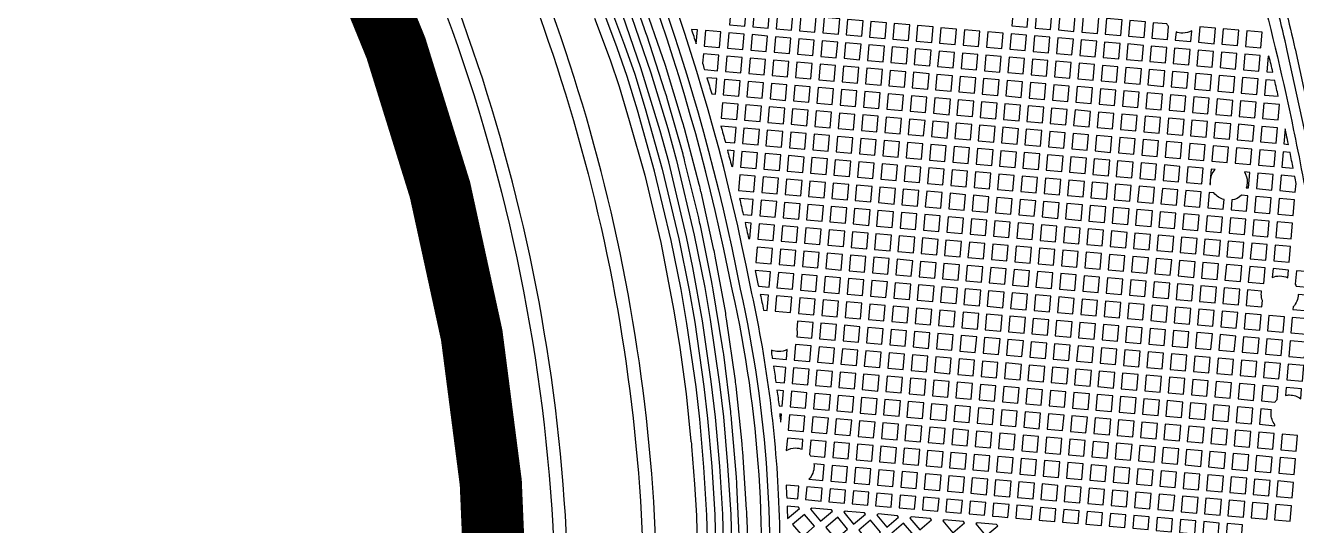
# Model space of a CAD drawing. Extents: x 592 to 965, y 89 to 353.
# Drawn here: x 662.56 to 674.81, y 170.27 to 175.09 of the extents above; entities that cross this region are included whole.
import ezdxf

# ---------------------------------------------------------------- set-up
doc = ezdxf.new("R2010")
doc.units = 0
doc.layers.add('bak_bak_ttr1-bcq8120', color=8, linetype='Continuous')
doc.layers.add('bak_outline', color=7, linetype='Continuous')

msp = doc.modelspace()

# ---------------------------------------------------------------- linework, layer by layer
at = {"layer": 'bak_bak_ttr1-bcq8120'}
for p, q in [((674.522, 174.645), (674.581, 174.64)), ((674.502, 174.42), (674.634, 174.409)), ((674.701, 174.096), (674.688, 173.95)), ((674.688, 173.95), (674.732, 173.946)), ((674.669, 173.725), (674.778, 173.715))]:
    msp.add_line(p, q, dxfattribs=at)
for points in [[(669.468, 211.337), (669.463, 211.344), (666.212, 211.629), (665.488, 211.022), (665.264, 208.461), (665.49, 208.191, -0.202018), (665.493, 208.182), (663.56, 186.073, 0.012184), (663.522, 185.365, -0.066478), (663.522, 185.358, -0.042264), (663.522, 185.354, -0.035699), (663.522, 185.35, 0.137713), (665.438, 177.722, -0.154922), (667.586, 167.647), (667.106, 162.165, -0.101714), (665.13, 155.544, 0.086448), (663.565, 150.805), (663.564, 150.799, -0.058785), (663.563, 150.793, 0.0146), (663.465, 149.95, 0.011997), (663.428, 149.244, -0.059048), (663.428, 149.238), (663.427, 149.232)], [(665.308, 148.856, -0.016847), (665.358, 149.785, -0.100044), (666.452, 153.496), (666.828, 154.208, 0.099978), (668.946, 161.398), (669.609, 168.969, 0.076848), (669.373, 172.533), (669.328, 172.75, 0.077571), (667.211, 178.441), (667.104, 178.631, -0.022105), (666.82, 179.194, -0.047834), (665.948, 181.764, -0.018816), (665.933, 181.84), (665.852, 182.364, -0.034733), (665.746, 187.67)], [(665.822, 187.665, 0.034712), (665.928, 182.373), (666.023, 181.777, 0.047739), (666.889, 179.225, 0.022105), (667.17, 178.669), (667.277, 178.478, -0.077637), (669.404, 172.76), (669.447, 172.549, -0.076833), (669.685, 168.962), (669.022, 161.391, -0.100018), (666.894, 154.17), (666.519, 153.461, 0.100044), (665.434, 149.778, 0.016847), (665.384, 148.855, 0.034667), (665.392, 148.696, -0.024933), (665.392, 148.692), (666.918, 131.246, 0.199042)], [(665.252, 155.503, 0.082207), (667.069, 160.849), (667.069, 160.853, -0.063383), (667.07, 160.859, 0.005315), (667.126, 161.222), (667.126, 161.228, -0.058081), (667.128, 161.234, 0.013394), (667.233, 162.154), (667.712, 167.634, 0.015983), (667.784, 168.728, -0.058334), (667.784, 168.734), (667.785, 168.74, 0.139022), (665.528, 177.821, -0.149807), (663.688, 186.07)], [(672.955, 130.255), (673.053, 130.35), (673.664, 131.078, 0.198766), (673.847, 131.66), (673.278, 138.204, 0.197561), (673.144, 138.46), (673.029, 138.556, -0.198985), (672.922, 138.761), (672.111, 148.044, -0.035371), (672.094, 149.078), (672.1, 149.177, -0.099164), (672.795, 151.549, 0.10071), (675.717, 161.415), (676.196, 166.891, 0.151029), (672.982, 181.789, -0.014202), (672.813, 182.11, -0.026806), (672.811, 182.113, -0.016277), (672.405, 183.195, -0.021433), (672.404, 183.198, -0.018314), (672.403, 183.2), (672.374, 183.287, -0.003328), (672.353, 183.369, -0.071669), (672.081, 185.31, -0.010882), (672.081, 185.312)], [(674, 131.677), (673.418, 138.353, 0.202802), (673.346, 138.489), (673.218, 138.596, -0.199128), (673.08, 138.861), (672.259, 148.254, 0.017113), (672.254, 148.452, -0.039821), (672.266, 149.122, -0.099203), (672.953, 151.467, 0.100668), (675.894, 161.397), (676.374, 166.876, 0.152457), (673.066, 182.002, -0.019293), (673.064, 182.005, -0.026028), (672.827, 182.484, -0.006369), (672.669, 182.904, -0.010433), (672.668, 182.905), (672.568, 183.189, -0.026059), (672.385, 183.863, -0.055622), (672.234, 185.346), (672.234, 185.365)], [(672.31, 185.346, 0.093108), (672.74, 182.931, 0.006371), (672.897, 182.513, 0.026097), (673.132, 182.04, -0.019203), (673.133, 182.037), (673.203, 181.913, -0.151027), (676.45, 166.869), (675.97, 161.39, -0.100695), (673.019, 151.429, 0.099104), (672.342, 149.114, 0.002642), (672.338, 149.072, -0.010688), (672.338, 149.07, 0.037153), (672.33, 148.457, -0.017231), (672.335, 148.252), (673.156, 138.867, 0.199163), (673.267, 138.655), (673.4, 138.544, -0.196143), (673.494, 138.36), (674.076, 131.684, -0.24441)], [(673.656, 130.363, 0.134951), (673.77, 130.455, -0.010365), (673.782, 130.471), (673.928, 130.653, 0.117095), (674.089, 130.994, 0.092369), (674.155, 131.67), (673.566, 138.417, 0.202571), (673.482, 138.577), (673.363, 138.674, -0.199679), (673.239, 138.912), (672.414, 148.347, -0.043095), (672.418, 149.108, -0.099118), (673.087, 151.394, 0.100705), (676.046, 161.386), (676.526, 166.863, 0.151028), (673.27, 181.951, -0.064524), (672.687, 183.395, -0.009781), (672.632, 183.626, -0.062544), (672.39, 185.063, -0.010738), (672.386, 185.345, -0.008233), (672.386, 185.346)], [(674.35, 131.498), (673.742, 138.454, 0.199156), (673.605, 138.716), (673.524, 138.784, -0.201314), (673.411, 139.003), (672.603, 148.238, -0.021495), (672.579, 148.801, -0.016298), (672.594, 149.077, -0.024188), (672.594, 149.082, -0.025234), (672.595, 149.087), (672.596, 149.098, -0.098851), (673.245, 151.311, 0.01664), (674.015, 152.883, 0.083893), (676.223, 161.368), (676.703, 166.85, 0.151001), (673.425, 182.038, -0.021769), (673.194, 182.494), (673.176, 182.535, -0.048528), (672.817, 183.616), (672.802, 183.677, -0.062745), (672.568, 185.075, -0.003103), (672.566, 185.153, -0.017165), (672.566, 185.157)], [(664.42, 184.685, 0.088899), (665.828, 178.771), (666.633, 177.199, -0.017997), (667.154, 176.09, -0.06954), (667.155, 176.087, 0.128192), (667.215, 175.945, -0.067409), (667.216, 175.942, -0.126132), (668.421, 167.576), (667.942, 162.092, -0.069297), (666.831, 157.253, -0.057501), (666.829, 157.248, -0.056437), (666.826, 157.242, -0.03202), (665.869, 155.148, 0.016275)], [(668.643, 169.016, 0.126408), (666.709, 177.328, -0.088555), (666.705, 177.336), (665.943, 178.826, -0.03922), (665.069, 181.359, -0.073849), (665.067, 181.366, -0.074787), (665.065, 181.373, -0.049088), (664.547, 184.683, -0.038287)], [(671.756, 149.234, -0.096675), (672.494, 151.707, 0.010848), (672.991, 152.694), (673.078, 152.875, 0.089488), (675.363, 161.275), (675.857, 166.921, 0.021032), (675.954, 169.06, 0.099026), (673.541, 179.886, -0.066765), (673.538, 179.895, 0.067229), (673.528, 179.924), (673.12, 180.796), (673.029, 180.981), (672.883, 181.264, 0.004782), (672.85, 181.324, -0.019197), (672.849, 181.326), (672.725, 181.55, -0.02358), (672.687, 181.626, -0.030149), (671.933, 183.667, -0.018673)], [(672.006, 183.686, 0.030112), (672.757, 181.657, 0.023636), (672.792, 181.587), (673.029, 181.152), (673.225, 180.755), (673.599, 179.951, -0.050793), (673.612, 179.914, -0.099014), (676.03, 169.061, -0.021041), (675.933, 166.915), (675.439, 161.264, -0.089443), (673.146, 152.842), (673.06, 152.661, -0.010846), (672.562, 151.672, 0.096888), (671.831, 149.221, 0.05542), (671.815, 148.539), (672.671, 138.714, 0.197387), (672.818, 138.434), (672.933, 138.337, -0.198696), (673.055, 138.103), (673.613, 131.706, -0.197471)], [(672.958, 183.466, 0.06453), (673.513, 182.088, -0.15105), (676.804, 166.836), (676.325, 161.359, -0.100667), (673.335, 151.264, 0.099078), (672.697, 149.084, -0.029934), (672.696, 149.078, -0.024023), (672.695, 149.073, -0.025292), (672.695, 149.068, 0.016225), (672.68, 148.8, 0.02145), (672.705, 148.247), (673.513, 139.006, 0.195897), (673.589, 138.862), (673.67, 138.794, -0.199139), (673.843, 138.462), (674.451, 131.507, -0.043701)], [(674.539, 131.392), (673.897, 138.731), (673.651, 138.938, -0.204166), (673.585, 139.061), (672.779, 148.273, -0.013815), (672.759, 148.624, -0.007886), (672.759, 148.629, -0.028747), (672.772, 149.077, -0.099079), (673.402, 151.228, 0.04925), (675.382, 156.043, 0.051156), (676.4, 161.352), (676.88, 166.837, 0.151035), (673.577, 182.13, -0.02147), (673.356, 182.567), (673.293, 182.714, -0.009537), (673.189, 182.977, -0.00749), (673.188, 182.981, -0.023126), (673.031, 183.485, -0.007378)], [(671.383, 183.346), (671.557, 182.884, -0.122738), (671.56, 182.866, -0.125795), (671.57, 182.85), (671.625, 182.704), (671.769, 182.229), (671.92, 181.828), (672.125, 181.444), (672.143, 181.4, -0.141904), (672.157, 181.385), (672.469, 180.812), (672.62, 180.507), (672.838, 180.041), (672.916, 179.819, -0.005848), (673.175, 179.227, -0.012338), (673.175, 179.225), (673.372, 178.748, -0.009894), (673.759, 177.724), (674.449, 175.493, -0.013097), (674.782, 174.081, -0.018284), (674.782, 174.078), (674.787, 174.054, -0.00935), (674.96, 173.132, -0.013032)], [(675.315, 165.963, 0.063883), (675.013, 173.442), (674.956, 173.766), (674.72, 174.851, 0.021551), (674.525, 175.595), (673.787, 177.979, 0.020488), (673.763, 178.048), (673.628, 178.384), (673.525, 178.712), (673.203, 179.504), (672.711, 180.553), (672.56, 180.859), (672.012, 181.874), (671.865, 182.264), (671.721, 182.74), (671.484, 183.367, -0.064633)], [(671.557, 183.39), (671.793, 182.764), (671.938, 182.286), (672.083, 181.901), (672.627, 180.894), (672.781, 180.583), (673.274, 179.532), (673.598, 178.734), (673.7, 178.41), (673.834, 178.073, -0.020449), (673.861, 177.999), (674.598, 175.615, -0.021391), (674.794, 174.869, -0.018068), (674.795, 174.867), (675.046, 173.703), (675.088, 173.451, -0.06386), (675.39, 165.956), (674.996, 161.456, -0.013295), (674.835, 160.073, -0.015157), (674.835, 160.071), (674.729, 159.405, -0.004162), (674.655, 158.995), (674.294, 157.527, -0.018508), (673.856, 155.995)], [(672.785, 183.421, 0.064527), (673.358, 182, -0.151028), (676.627, 166.854), (676.147, 161.372, -0.100652), (673.177, 151.347, 0.099858), (672.518, 149.082, 0.042411), (672.516, 148.35), (673.34, 138.921, 0.205813), (673.433, 138.748), (673.546, 138.655, -0.202486), (673.667, 138.426), (674.256, 131.679, -0.092115)], [(666.985, 154.124, 0.088091), (669.024, 160.487, 0.019097), (669.21, 161.934), (669.754, 168.146, 0.018461), (669.816, 169.389, -0.018974), (669.816, 169.392, 0.023388), (669.82, 170.501, -0.023123), (669.82, 170.505, 0.044016), (669.546, 172.572), (669.503, 172.783, 0.077624), (667.365, 178.529), (667.258, 178.72, -0.0221), (666.982, 179.268, -0.047756), (666.122, 181.802, -0.019879), (666.109, 181.868), (666.029, 182.386, -0.005971), (665.959, 183.292, -0.144521)], [(672.477, 183.219, 0.016253), (672.881, 182.144, 0.014237), (673.048, 181.826, -0.151029), (676.272, 166.885), (675.793, 161.404, -0.100663), (672.863, 151.513, 0.099115), (672.176, 149.171), (672.17, 149.073, 0.035525), (672.187, 148.045), (672.998, 138.767, 0.199015), (673.078, 138.614), (673.193, 138.518, -0.200551), (673.354, 138.206), (673.923, 131.667, -0.198631)], [(664.706, 129.407), (663.111, 147.622, -0.143975), (664.832, 155.848, 0.087693), (666.657, 161.405), (666.657, 161.412, -0.058261), (666.659, 161.418, 0.013585), (666.763, 162.324), (667.242, 167.804, 0.01359), (667.297, 168.715, -0.05828), (667.297, 168.721), (667.298, 168.727, 0.138831), (665.088, 177.612, -0.097843), (663.275, 183.095, -0.06343)], [(671.908, 148.617), (671.942, 149.175, -0.10023), (672.698, 151.734, 0.006003), (673.11, 152.535, -0.009108), (673.11, 152.536, 0.07953), (675.465, 160.482), (676.096, 167.606, 0.120524), (673.689, 180.03), (673.399, 180.61, 0.00477), (673.195, 181.003, -0.011748), (673.194, 181.004), (672.98, 181.408), (672.874, 181.597, -0.084497), (672.87, 181.609), (672.853, 181.688, 0.075143), (672.829, 181.749), (672.728, 181.928, -0.029876), (672.692, 182.002, -0.017103), (672.26, 183.148)], [(672.333, 183.169, 0.017099), (672.764, 182.029, 0.02755), (672.793, 181.968, -0.019357), (672.795, 181.965), (672.897, 181.783, -0.074734), (672.928, 181.702), (672.943, 181.629), (673.047, 181.444), (673.468, 180.641), (673.759, 180.061, -0.120663), (676.171, 167.586), (675.54, 160.471, -0.079525), (673.179, 152.503, -0.006014), (672.765, 151.699, -0.011188), (672.765, 151.697, -0.023553), (672.763, 151.694, 0.108335), (672.002, 148.951), (671.984, 148.616), (672.852, 138.685, 0.199654), (672.929, 138.54), (673.098, 138.398, -0.203871), (673.2, 138.194), (673.771, 131.659, -0.198293)], [(669.296, 169.719), (669.278, 170.381), (669.249, 170.846), (669.207, 171.317), (669.167, 171.661), (669.083, 172.245), (668.99, 172.759), (668.929, 173.054), (668.757, 173.778), (668.675, 174.076), (668.489, 174.683), (668.28, 175.289, -0.020632)], [(669.441, 170.108), (669.415, 170.665, 0.004548), (669.411, 170.736, -0.01659), (669.41, 170.739), (669.363, 171.294, 0.004416), (669.355, 171.366, -0.017284), (669.355, 171.368), (669.287, 171.922, 0.004502), (669.276, 171.992, -0.018363), (669.276, 171.995), (669.186, 172.545, 0.004276), (669.173, 172.616, -0.018402), (669.173, 172.618), (669.062, 173.165, 0.004637), (669.046, 173.235, -0.018521), (669.046, 173.237), (668.914, 173.779, 0.004385), (668.896, 173.848, -0.017633), (668.895, 173.851), (668.743, 174.387, 0.00437), (668.722, 174.456, -0.017704), (668.721, 174.458), (668.548, 174.988, 0.004549), (668.525, 175.056, -0.019213), (668.524, 175.058), (668.443, 175.286, -0.026551)], [(668.515, 175.309), (668.698, 174.782, -0.004662), (668.722, 174.71, -0.011249), (668.722, 174.709), (668.885, 174.175, -0.004596), (668.905, 174.102, -0.011793), (668.906, 174.101), (669.048, 173.562, -0.004685), (669.065, 173.488, -0.011344), (669.066, 173.487), (669.187, 172.943, -0.004947), (669.202, 172.869, -0.011582), (669.202, 172.867), (669.303, 172.319, -0.004783), (669.315, 172.244, -0.011292), (669.315, 172.243), (669.394, 171.691, -0.004707), (669.403, 171.616, -0.010935), (669.404, 171.615), (669.462, 171.06, -0.004761), (669.468, 170.984, -0.01075), (669.468, 170.983), (669.505, 170.426, -0.004697), (669.508, 170.351, -0.011192), (669.509, 170.35), (669.524, 169.792, -0.004355)], [(668.043, 175.163), (668.193, 174.76), (668.279, 174.505), (668.377, 174.177), (668.526, 173.65), (668.681, 172.999), (668.808, 172.341), (668.863, 171.987), (668.925, 171.542), (668.972, 171.087, -0.068335), (668.976, 171.039), (669.007, 170.672), (669.024, 170.368), (669.035, 169.921)], [(673.8, 175.041, -0.129289), (673.712, 175.018, -0.092315), (673.648, 175.03), (673.641, 174.949)], [(674.581, 174.64, 0.001442), (674.546, 174.794), (674.535, 174.795), (674.522, 174.645)], [(674.634, 174.409, 0.001439), (674.599, 174.562), (674.515, 174.569), (674.502, 174.42)], [(674.732, 173.946, 0.000953), (674.713, 174.037, -0.011256), (674.713, 174.038), (674.707, 174.065, -0.017777), (674.707, 174.067, 0.000347), (674.701, 174.096)], [(674.778, 173.715, 0.001576), (674.747, 173.868), (674.682, 173.874), (674.669, 173.725)], [(673.973, 173.559), (673.981, 173.558, -0.037785), (673.979, 173.585, -0.187183), (674.025, 173.705)], [(669.747, 171.939, -0.001192), (669.756, 171.885), (669.892, 171.873), (669.9, 171.969)], [(669.9, 171.969, -0.121061), (669.818, 171.949, -0.099479), (669.749, 171.963), (669.747, 171.939)], [(674.703, 171.527, -0.055562), (674.742, 171.531, -0.165545), (674.851, 171.495)]]:
    msp.add_lwpolyline(points, format="xyb", dxfattribs=at)
for points in [[(668.36, 175.291), (668.586, 174.634), (668.749, 174.098), (668.832, 173.791), (669.004, 173.07), (669.105, 172.565), (669.158, 172.257), (669.248, 171.635), (669.284, 171.32), (669.325, 170.852), (669.355, 170.379), (669.372, 169.717)], [(669.137, 169.934), (669.126, 170.372), (669.097, 170.835), (669.056, 171.299), (669.021, 171.609), (668.933, 172.22), (668.876, 172.547), (668.78, 173.021), (668.621, 173.689), (668.455, 174.276), (668.357, 174.599), (668.261, 174.877), (668.141, 175.193)], [(668.216, 175.211), (668.332, 174.903), (668.429, 174.623), (668.53, 174.292), (668.695, 173.708), (668.855, 173.037), (668.955, 172.54), (669.008, 172.233), (669.097, 171.614), (669.132, 171.304), (669.173, 170.841), (669.202, 170.375), (669.213, 169.935)], [(669.023, 174.916), (669.035, 175.049), (668.978, 175.054)], [(673.641, 174.949), (673.79, 174.936), (673.8, 175.041)], [(674.025, 173.705), (673.986, 173.708), (673.973, 173.559)], [(674.851, 171.495), (674.859, 171.589), (674.71, 171.602), (674.703, 171.527)], [(669.839, 171.268), (669.846, 171.347), (669.83, 171.349)]]:
    msp.add_lwpolyline(points, dxfattribs=at)
for points in [[(669.343, 175.098), (669.492, 175.085), (669.505, 175.235), (669.356, 175.248)], [(669.568, 175.079), (669.717, 175.066), (669.73, 175.215), (669.581, 175.228)], [(669.793, 175.059), (669.942, 175.046), (669.955, 175.195), (669.806, 175.208)], [(670.018, 175.039), (670.167, 175.026), (670.18, 175.175), (670.031, 175.189)], [(670.243, 175.02), (670.393, 175.007), (670.406, 175.156), (670.256, 175.169)], [(670.469, 175), (670.618, 174.987), (670.631, 175.136), (670.482, 175.149)], [(670.694, 174.98), (670.843, 174.967), (670.856, 175.116), (670.707, 175.129)], [(672.065, 175.087), (672.214, 175.074), (672.227, 175.223), (672.078, 175.237)], [(672.29, 175.067), (672.439, 175.054), (672.452, 175.204), (672.303, 175.217)], [(672.515, 175.048), (672.664, 175.035), (672.677, 175.184), (672.528, 175.197)], [(672.74, 175.028), (672.89, 175.015), (672.903, 175.164), (672.753, 175.177)], [(672.965, 175.008), (673.115, 174.995), (673.128, 175.145), (672.979, 175.158)], [(673.191, 174.989), (673.34, 174.976), (673.353, 175.125), (673.204, 175.138)], [(669.098, 174.893), (669.247, 174.88), (669.26, 175.029), (669.111, 175.042)], [(669.323, 174.873), (669.472, 174.86), (669.485, 175.009), (669.336, 175.022)], [(669.548, 174.853), (669.697, 174.84), (669.71, 174.99), (669.561, 175.003)], [(670.919, 174.96), (671.068, 174.947), (671.081, 175.097), (670.932, 175.11)], [(671.144, 174.941), (671.293, 174.928), (671.306, 175.077), (671.157, 175.09)], [(671.369, 174.921), (671.519, 174.908), (671.532, 175.057), (671.382, 175.07)], [(671.595, 174.901), (671.744, 174.888), (671.757, 175.038), (671.608, 175.051)], [(671.82, 174.882), (671.969, 174.869), (671.982, 175.018), (671.833, 175.031)], [(672.045, 174.862), (672.194, 174.849), (672.207, 174.998), (672.058, 175.011)], [(673.866, 174.93), (674.016, 174.916), (674.029, 175.066), (673.879, 175.079)], [(674.091, 174.91), (674.241, 174.897), (674.254, 175.046), (674.104, 175.059)], [(674.317, 174.89), (674.466, 174.877), (674.479, 175.026), (674.33, 175.039)], [(669.773, 174.834), (669.922, 174.821), (669.936, 174.97), (669.786, 174.983)], [(669.998, 174.814), (670.148, 174.801), (670.161, 174.95), (670.011, 174.963)], [(670.224, 174.794), (670.373, 174.781), (670.386, 174.931), (670.237, 174.944)], [(670.449, 174.775), (670.598, 174.762), (670.611, 174.911), (670.462, 174.924)], [(670.674, 174.755), (670.823, 174.742), (670.836, 174.891), (670.687, 174.904)], [(670.899, 174.735), (671.049, 174.722), (671.062, 174.872), (670.912, 174.885)], [(672.27, 174.842), (672.419, 174.829), (672.432, 174.978), (672.283, 174.992)], [(672.495, 174.823), (672.645, 174.809), (672.658, 174.959), (672.508, 174.972)], [(672.721, 174.803), (672.87, 174.79), (672.883, 174.939), (672.734, 174.952)], [(672.946, 174.783), (673.095, 174.77), (673.108, 174.919), (672.959, 174.932)], [(673.171, 174.763), (673.32, 174.75), (673.333, 174.9), (673.184, 174.913)], [(673.396, 174.744), (673.545, 174.731), (673.558, 174.88), (673.409, 174.893)], [(669.303, 174.648), (669.452, 174.635), (669.465, 174.784), (669.316, 174.797)], [(669.528, 174.628), (669.678, 174.615), (669.691, 174.764), (669.541, 174.778)], [(669.754, 174.609), (669.903, 174.596), (669.916, 174.745), (669.767, 174.758)], [(671.124, 174.716), (671.274, 174.702), (671.287, 174.852), (671.137, 174.865)], [(671.35, 174.696), (671.499, 174.683), (671.512, 174.832), (671.363, 174.845)], [(671.575, 174.676), (671.724, 174.663), (671.737, 174.812), (671.588, 174.825)], [(671.8, 174.656), (671.949, 174.643), (671.962, 174.793), (671.813, 174.806)], [(672.025, 174.637), (672.175, 174.624), (672.188, 174.773), (672.038, 174.786)], [(672.25, 174.617), (672.4, 174.604), (672.413, 174.753), (672.264, 174.766)], [(673.621, 174.724), (673.771, 174.711), (673.784, 174.86), (673.634, 174.873)], [(673.847, 174.704), (673.996, 174.691), (674.009, 174.841), (673.86, 174.854)], [(674.072, 174.685), (674.221, 174.672), (674.234, 174.821), (674.085, 174.834)], [(674.297, 174.665), (674.446, 174.652), (674.459, 174.801), (674.31, 174.814)], [(669.979, 174.589), (670.128, 174.576), (670.141, 174.725), (669.992, 174.738)], [(670.204, 174.569), (670.353, 174.556), (670.366, 174.705), (670.217, 174.718)], [(670.429, 174.55), (670.578, 174.536), (670.591, 174.686), (670.442, 174.699)], [(670.654, 174.53), (670.804, 174.517), (670.817, 174.666), (670.667, 174.679)], [(670.88, 174.51), (671.029, 174.497), (671.042, 174.646), (670.893, 174.659)], [(671.105, 174.49), (671.254, 174.477), (671.267, 174.627), (671.118, 174.64)], [(672.476, 174.597), (672.625, 174.584), (672.638, 174.734), (672.489, 174.747)], [(672.701, 174.578), (672.85, 174.565), (672.863, 174.714), (672.714, 174.727)], [(672.926, 174.558), (673.075, 174.545), (673.088, 174.694), (672.939, 174.707)], [(673.151, 174.538), (673.301, 174.525), (673.314, 174.674), (673.164, 174.688)], [(673.376, 174.519), (673.526, 174.505), (673.539, 174.655), (673.39, 174.668)], [(673.602, 174.499), (673.751, 174.486), (673.764, 174.635), (673.615, 174.648)], [(669.283, 174.423), (669.433, 174.41), (669.446, 174.559), (669.296, 174.572)], [(669.509, 174.403), (669.658, 174.39), (669.671, 174.539), (669.522, 174.552)], [(669.734, 174.383), (669.883, 174.37), (669.896, 174.52), (669.747, 174.533)], [(669.959, 174.364), (670.108, 174.351), (670.121, 174.5), (669.972, 174.513)], [(671.33, 174.471), (671.479, 174.458), (671.492, 174.607), (671.343, 174.62)], [(671.555, 174.451), (671.704, 174.438), (671.718, 174.587), (671.568, 174.6)], [(671.78, 174.431), (671.93, 174.418), (671.943, 174.567), (671.793, 174.581)], [(672.006, 174.412), (672.155, 174.399), (672.168, 174.548), (672.019, 174.561)], [(672.231, 174.392), (672.38, 174.379), (672.393, 174.528), (672.244, 174.541)], [(672.456, 174.372), (672.605, 174.359), (672.618, 174.508), (672.469, 174.521)], [(673.827, 174.479), (673.976, 174.466), (673.989, 174.615), (673.84, 174.628)], [(674.052, 174.459), (674.201, 174.446), (674.214, 174.596), (674.065, 174.609)], [(674.277, 174.44), (674.426, 174.427), (674.44, 174.576), (674.29, 174.589)], [(670.184, 174.344), (670.334, 174.331), (670.347, 174.48), (670.197, 174.493)], [(670.409, 174.324), (670.559, 174.311), (670.572, 174.461), (670.423, 174.474)], [(670.635, 174.305), (670.784, 174.291), (670.797, 174.441), (670.648, 174.454)], [(670.86, 174.285), (671.009, 174.272), (671.022, 174.421), (670.873, 174.434)], [(671.085, 174.265), (671.234, 174.252), (671.247, 174.401), (671.098, 174.415)], [(671.31, 174.245), (671.46, 174.232), (671.473, 174.382), (671.323, 174.395)], [(672.681, 174.353), (672.83, 174.339), (672.844, 174.489), (672.694, 174.502)], [(672.906, 174.333), (673.056, 174.32), (673.069, 174.469), (672.919, 174.482)], [(673.132, 174.313), (673.281, 174.3), (673.294, 174.449), (673.145, 174.462)], [(673.357, 174.293), (673.506, 174.28), (673.519, 174.43), (673.37, 174.443)], [(673.582, 174.274), (673.731, 174.261), (673.744, 174.41), (673.595, 174.423)], [(673.807, 174.254), (673.956, 174.241), (673.969, 174.39), (673.82, 174.403)], [(669.264, 174.198), (669.413, 174.185), (669.426, 174.334), (669.277, 174.347)], [(669.489, 174.178), (669.638, 174.165), (669.651, 174.314), (669.502, 174.327)], [(669.714, 174.158), (669.863, 174.145), (669.876, 174.294), (669.727, 174.307)], [(669.939, 174.139), (670.089, 174.125), (670.102, 174.275), (669.952, 174.288)], [(670.165, 174.119), (670.314, 174.106), (670.327, 174.255), (670.178, 174.268)], [(671.535, 174.226), (671.685, 174.213), (671.698, 174.362), (671.548, 174.375)], [(671.761, 174.206), (671.91, 174.193), (671.923, 174.342), (671.774, 174.355)], [(671.986, 174.186), (672.135, 174.173), (672.148, 174.323), (671.999, 174.336)], [(672.211, 174.167), (672.36, 174.154), (672.373, 174.303), (672.224, 174.316)], [(672.436, 174.147), (672.586, 174.134), (672.599, 174.283), (672.449, 174.296)], [(672.661, 174.127), (672.811, 174.114), (672.824, 174.264), (672.675, 174.277)], [(674.032, 174.234), (674.182, 174.221), (674.195, 174.37), (674.045, 174.384)], [(674.258, 174.215), (674.407, 174.202), (674.42, 174.351), (674.271, 174.364)], [(674.483, 174.195), (674.632, 174.182), (674.645, 174.331), (674.496, 174.344)], [(670.39, 174.099), (670.539, 174.086), (670.552, 174.235), (670.403, 174.248)], [(670.615, 174.079), (670.764, 174.066), (670.777, 174.216), (670.628, 174.229)], [(670.84, 174.06), (670.989, 174.047), (671.002, 174.196), (670.853, 174.209)], [(671.065, 174.04), (671.215, 174.027), (671.228, 174.176), (671.078, 174.189)], [(671.291, 174.02), (671.44, 174.007), (671.453, 174.156), (671.304, 174.17)], [(671.516, 174.001), (671.665, 173.988), (671.678, 174.137), (671.529, 174.15)], [(672.887, 174.108), (673.036, 174.094), (673.049, 174.244), (672.9, 174.257)], [(673.112, 174.088), (673.261, 174.075), (673.274, 174.224), (673.125, 174.237)], [(673.337, 174.068), (673.486, 174.055), (673.499, 174.204), (673.35, 174.217)], [(673.562, 174.048), (673.712, 174.035), (673.725, 174.185), (673.575, 174.198)], [(673.787, 174.029), (673.937, 174.016), (673.95, 174.165), (673.801, 174.178)], [(674.013, 174.009), (674.162, 173.996), (674.175, 174.145), (674.026, 174.158)], [(674.238, 173.989), (674.387, 173.976), (674.4, 174.126), (674.251, 174.139)], [(669.469, 173.953), (669.619, 173.94), (669.632, 174.089), (669.482, 174.102)], [(669.694, 173.933), (669.844, 173.92), (669.857, 174.069), (669.707, 174.082)], [(669.92, 173.913), (670.069, 173.9), (670.082, 174.05), (669.933, 174.063)], [(670.145, 173.894), (670.294, 173.88), (670.307, 174.03), (670.158, 174.043)], [(670.37, 173.874), (670.519, 173.861), (670.532, 174.01), (670.383, 174.023)], [(671.741, 173.981), (671.89, 173.968), (671.903, 174.117), (671.754, 174.13)], [(671.966, 173.961), (672.115, 173.948), (672.129, 174.097), (671.979, 174.11)], [(672.191, 173.941), (672.341, 173.928), (672.354, 174.078), (672.204, 174.091)], [(672.417, 173.922), (672.566, 173.909), (672.579, 174.058), (672.43, 174.071)], [(672.642, 173.902), (672.791, 173.889), (672.804, 174.038), (672.655, 174.051)], [(672.867, 173.882), (673.016, 173.869), (673.029, 174.019), (672.88, 174.032)], [(674.463, 173.97), (674.612, 173.957), (674.625, 174.106), (674.476, 174.119)], [(670.595, 173.854), (670.744, 173.841), (670.758, 173.99), (670.608, 174.003)], [(670.82, 173.834), (670.97, 173.821), (670.983, 173.971), (670.833, 173.984)], [(671.046, 173.815), (671.195, 173.802), (671.208, 173.951), (671.059, 173.964)], [(671.271, 173.795), (671.42, 173.782), (671.433, 173.931), (671.284, 173.944)], [(671.496, 173.775), (671.645, 173.762), (671.658, 173.912), (671.509, 173.925)], [(671.721, 173.756), (671.871, 173.743), (671.884, 173.892), (671.734, 173.905)], [(673.092, 173.863), (673.241, 173.85), (673.254, 173.999), (673.105, 174.012)], [(673.317, 173.843), (673.467, 173.83), (673.48, 173.979), (673.33, 173.992)], [(673.543, 173.823), (673.692, 173.81), (673.705, 173.959), (673.556, 173.973)], [(673.768, 173.804), (673.917, 173.791), (673.93, 173.94), (673.781, 173.953)], [(673.993, 173.784), (674.142, 173.771), (674.155, 173.92), (674.006, 173.933)], [(674.218, 173.764), (674.367, 173.751), (674.38, 173.9), (674.231, 173.913)], [(674.443, 173.744), (674.593, 173.731), (674.606, 173.881), (674.456, 173.894)], [(669.45, 173.727), (669.599, 173.714), (669.612, 173.864), (669.463, 173.877)], [(669.675, 173.708), (669.824, 173.695), (669.837, 173.844), (669.688, 173.857)], [(669.9, 173.688), (670.049, 173.675), (670.062, 173.824), (669.913, 173.837)], [(670.125, 173.668), (670.274, 173.655), (670.287, 173.805), (670.138, 173.818)], [(670.35, 173.649), (670.5, 173.636), (670.513, 173.785), (670.363, 173.798)], [(670.576, 173.629), (670.725, 173.616), (670.738, 173.765), (670.589, 173.778)], [(671.946, 173.736), (672.096, 173.723), (672.109, 173.872), (671.96, 173.885)], [(672.172, 173.716), (672.321, 173.703), (672.334, 173.853), (672.185, 173.866)], [(672.397, 173.697), (672.546, 173.683), (672.559, 173.833), (672.41, 173.846)], [(672.622, 173.677), (672.771, 173.664), (672.784, 173.813), (672.635, 173.826)], [(672.847, 173.657), (672.997, 173.644), (673.01, 173.793), (672.86, 173.806)], [(673.072, 173.637), (673.222, 173.624), (673.235, 173.774), (673.085, 173.787)], [(669.43, 173.502), (669.579, 173.489), (669.592, 173.639), (669.443, 173.652)], [(670.801, 173.609), (670.95, 173.596), (670.963, 173.745), (670.814, 173.759)], [(671.026, 173.59), (671.175, 173.577), (671.188, 173.726), (671.039, 173.739)], [(671.251, 173.57), (671.4, 173.557), (671.413, 173.706), (671.264, 173.719)], [(671.476, 173.55), (671.626, 173.537), (671.639, 173.686), (671.489, 173.699)], [(671.702, 173.53), (671.851, 173.517), (671.864, 173.667), (671.715, 173.68)], [(671.927, 173.511), (672.076, 173.498), (672.089, 173.647), (671.94, 173.66)], [(673.298, 173.618), (673.447, 173.605), (673.46, 173.754), (673.311, 173.767)], [(673.523, 173.598), (673.672, 173.585), (673.685, 173.734), (673.536, 173.747)], [(673.748, 173.578), (673.897, 173.565), (673.91, 173.715), (673.761, 173.728)], [(674.424, 173.519), (674.573, 173.506), (674.586, 173.655), (674.437, 173.669)], [(669.655, 173.483), (669.804, 173.47), (669.817, 173.619), (669.668, 173.632)], [(669.88, 173.463), (670.03, 173.45), (670.043, 173.599), (669.893, 173.612)], [(670.105, 173.443), (670.255, 173.43), (670.268, 173.579), (670.118, 173.592)], [(670.331, 173.424), (670.48, 173.41), (670.493, 173.56), (670.344, 173.573)], [(670.556, 173.404), (670.705, 173.391), (670.718, 173.54), (670.569, 173.553)], [(670.781, 173.384), (670.93, 173.371), (670.943, 173.52), (670.794, 173.533)], [(672.152, 173.491), (672.301, 173.478), (672.314, 173.627), (672.165, 173.64)], [(672.377, 173.471), (672.526, 173.458), (672.539, 173.608), (672.39, 173.621)], [(672.602, 173.452), (672.752, 173.439), (672.765, 173.588), (672.615, 173.601)], [(672.828, 173.432), (672.977, 173.419), (672.99, 173.568), (672.841, 173.581)], [(673.053, 173.412), (673.202, 173.399), (673.215, 173.548), (673.066, 173.562)], [(673.278, 173.393), (673.427, 173.379), (673.44, 173.529), (673.291, 173.542)], [(669.635, 173.257), (669.785, 173.244), (669.798, 173.394), (669.648, 173.407)], [(671.006, 173.364), (671.156, 173.351), (671.169, 173.501), (671.019, 173.514)], [(671.231, 173.345), (671.381, 173.332), (671.394, 173.481), (671.244, 173.494)], [(671.457, 173.325), (671.606, 173.312), (671.619, 173.461), (671.47, 173.474)], [(671.682, 173.305), (671.831, 173.292), (671.844, 173.441), (671.695, 173.455)], [(671.907, 173.286), (672.056, 173.273), (672.069, 173.422), (671.92, 173.435)], [(672.132, 173.266), (672.281, 173.253), (672.295, 173.402), (672.145, 173.415)], [(673.503, 173.373), (673.652, 173.36), (673.666, 173.509), (673.516, 173.522)], [(673.728, 173.353), (673.878, 173.34), (673.891, 173.489), (673.741, 173.502)], [(674.404, 173.294), (674.553, 173.281), (674.566, 173.43), (674.417, 173.443)], [(674.629, 173.274), (674.778, 173.261), (674.791, 173.411), (674.642, 173.424)], [(669.86, 173.238), (670.01, 173.225), (670.023, 173.374), (669.874, 173.387)], [(670.086, 173.218), (670.235, 173.205), (670.248, 173.354), (670.099, 173.367)], [(670.311, 173.198), (670.46, 173.185), (670.473, 173.335), (670.324, 173.348)], [(670.536, 173.179), (670.685, 173.165), (670.698, 173.315), (670.549, 173.328)], [(670.761, 173.159), (670.911, 173.146), (670.924, 173.295), (670.774, 173.308)], [(670.987, 173.139), (671.136, 173.126), (671.149, 173.275), (671, 173.289)], [(672.357, 173.246), (672.507, 173.233), (672.52, 173.382), (672.37, 173.395)], [(672.583, 173.227), (672.732, 173.213), (672.745, 173.363), (672.596, 173.376)], [(672.808, 173.207), (672.957, 173.194), (672.97, 173.343), (672.821, 173.356)], [(673.033, 173.187), (673.182, 173.174), (673.195, 173.323), (673.046, 173.336)], [(673.258, 173.167), (673.408, 173.154), (673.421, 173.304), (673.271, 173.317)], [(673.483, 173.148), (673.633, 173.135), (673.646, 173.284), (673.496, 173.297)], [(669.616, 173.032), (669.765, 173.019), (669.778, 173.168), (669.629, 173.181)], [(669.841, 173.012), (669.99, 172.999), (670.003, 173.149), (669.854, 173.162)], [(671.212, 173.119), (671.361, 173.106), (671.374, 173.256), (671.225, 173.269)], [(671.437, 173.1), (671.586, 173.087), (671.599, 173.236), (671.45, 173.249)], [(671.662, 173.08), (671.811, 173.067), (671.825, 173.216), (671.675, 173.229)], [(671.887, 173.06), (672.037, 173.047), (672.05, 173.197), (671.9, 173.21)], [(672.113, 173.041), (672.262, 173.028), (672.275, 173.177), (672.126, 173.19)], [(672.338, 173.021), (672.487, 173.008), (672.5, 173.157), (672.351, 173.17)], [(673.709, 173.128), (673.858, 173.115), (673.871, 173.264), (673.722, 173.277)], [(673.934, 173.108), (674.083, 173.095), (674.096, 173.244), (673.947, 173.258)], [(674.159, 173.089), (674.308, 173.076), (674.321, 173.225), (674.172, 173.238)], [(674.384, 173.069), (674.533, 173.056), (674.547, 173.205), (674.397, 173.218)], [(674.609, 173.049), (674.759, 173.036), (674.772, 173.185), (674.622, 173.198)], [(670.066, 172.993), (670.215, 172.98), (670.228, 173.129), (670.079, 173.142)], [(670.291, 172.973), (670.441, 172.96), (670.454, 173.109), (670.304, 173.122)], [(670.516, 172.953), (670.666, 172.94), (670.679, 173.09), (670.529, 173.103)], [(670.742, 172.934), (670.891, 172.921), (670.904, 173.07), (670.755, 173.083)], [(670.967, 172.914), (671.116, 172.901), (671.129, 173.05), (670.98, 173.063)], [(671.192, 172.894), (671.341, 172.881), (671.354, 173.03), (671.205, 173.044)], [(672.563, 173.001), (672.712, 172.988), (672.725, 173.138), (672.576, 173.151)], [(672.788, 172.982), (672.937, 172.968), (672.95, 173.118), (672.801, 173.131)], [(673.013, 172.962), (673.163, 172.949), (673.176, 173.098), (673.026, 173.111)], [(673.239, 172.942), (673.388, 172.929), (673.401, 173.078), (673.252, 173.091)], [(673.464, 172.922), (673.613, 172.909), (673.626, 173.059), (673.477, 173.072)], [(673.689, 172.903), (673.838, 172.89), (673.851, 173.039), (673.702, 173.052)], [(669.596, 172.807), (669.745, 172.794), (669.758, 172.943), (669.609, 172.956)], [(669.821, 172.787), (669.97, 172.774), (669.983, 172.924), (669.834, 172.937)], [(670.046, 172.768), (670.196, 172.755), (670.209, 172.904), (670.059, 172.917)], [(671.417, 172.875), (671.567, 172.862), (671.58, 173.011), (671.43, 173.024)], [(671.642, 172.855), (671.792, 172.842), (671.805, 172.991), (671.656, 173.004)], [(671.868, 172.835), (672.017, 172.822), (672.03, 172.971), (671.881, 172.984)], [(672.093, 172.815), (672.242, 172.802), (672.255, 172.952), (672.106, 172.965)], [(672.318, 172.796), (672.467, 172.783), (672.48, 172.932), (672.331, 172.945)], [(672.543, 172.776), (672.693, 172.763), (672.706, 172.912), (672.556, 172.925)], [(673.914, 172.883), (674.063, 172.87), (674.076, 173.019), (673.927, 173.032)], [(674.139, 172.863), (674.289, 172.85), (674.302, 173), (674.152, 173.013)], [(674.364, 172.844), (674.514, 172.831), (674.527, 172.98), (674.378, 172.993)], [(674.59, 172.824), (674.739, 172.811), (674.752, 172.96), (674.603, 172.973)], [(670.272, 172.748), (670.421, 172.735), (670.434, 172.884), (670.285, 172.897)], [(670.497, 172.728), (670.646, 172.715), (670.659, 172.864), (670.51, 172.877)], [(670.722, 172.708), (670.871, 172.695), (670.884, 172.845), (670.735, 172.858)], [(670.947, 172.689), (671.096, 172.676), (671.109, 172.825), (670.96, 172.838)], [(671.172, 172.669), (671.322, 172.656), (671.335, 172.805), (671.185, 172.818)], [(671.397, 172.649), (671.547, 172.636), (671.56, 172.786), (671.411, 172.799)], [(672.768, 172.756), (672.918, 172.743), (672.931, 172.893), (672.782, 172.906)], [(672.994, 172.737), (673.143, 172.724), (673.156, 172.873), (673.007, 172.886)], [(673.219, 172.717), (673.368, 172.704), (673.381, 172.853), (673.232, 172.866)], [(673.444, 172.697), (673.593, 172.684), (673.606, 172.833), (673.457, 172.847)], [(673.669, 172.678), (673.818, 172.664), (673.832, 172.814), (673.682, 172.827)], [(673.894, 172.658), (674.044, 172.645), (674.057, 172.794), (673.907, 172.807)], [(669.592, 172.731), (669.621, 172.586), (669.622, 172.585), (669.623, 172.578), (669.725, 172.569), (669.739, 172.718)], [(669.801, 172.562), (669.951, 172.549), (669.964, 172.698), (669.814, 172.711)], [(670.027, 172.542), (670.176, 172.529), (670.189, 172.679), (670.04, 172.692)], [(670.252, 172.523), (670.401, 172.51), (670.414, 172.659), (670.265, 172.672)], [(671.623, 172.63), (671.772, 172.617), (671.785, 172.766), (671.636, 172.779)], [(671.848, 172.61), (671.997, 172.597), (672.01, 172.746), (671.861, 172.759)], [(672.073, 172.59), (672.222, 172.577), (672.235, 172.726), (672.086, 172.74)], [(672.298, 172.571), (672.448, 172.558), (672.461, 172.707), (672.311, 172.72)], [(672.524, 172.551), (672.673, 172.538), (672.686, 172.687), (672.537, 172.7)], [(672.749, 172.531), (672.898, 172.518), (672.911, 172.667), (672.762, 172.68)], [(674.12, 172.638), (674.269, 172.625), (674.282, 172.774), (674.133, 172.787)], [(674.345, 172.618), (674.494, 172.605), (674.507, 172.755), (674.358, 172.768)], [(670.477, 172.503), (670.626, 172.49), (670.639, 172.639), (670.49, 172.652)], [(670.702, 172.483), (670.851, 172.47), (670.865, 172.62), (670.715, 172.633)], [(670.927, 172.464), (671.077, 172.451), (671.09, 172.6), (670.94, 172.613)], [(671.153, 172.444), (671.302, 172.431), (671.315, 172.58), (671.166, 172.593)], [(671.378, 172.424), (671.527, 172.411), (671.54, 172.56), (671.391, 172.573)], [(671.603, 172.404), (671.752, 172.391), (671.765, 172.541), (671.616, 172.554)], [(672.974, 172.511), (673.123, 172.498), (673.136, 172.648), (672.987, 172.661)], [(673.199, 172.492), (673.348, 172.479), (673.361, 172.628), (673.212, 172.641)], [(673.424, 172.472), (673.574, 172.459), (673.587, 172.608), (673.437, 172.621)], [(673.65, 172.452), (673.799, 172.439), (673.812, 172.589), (673.663, 172.602)], [(673.875, 172.433), (674.024, 172.42), (674.037, 172.569), (673.888, 172.582)], [(674.1, 172.413), (674.249, 172.4), (674.262, 172.549), (674.113, 172.562)], [(669.782, 172.337), (669.931, 172.324), (669.944, 172.473), (669.795, 172.486)], [(670.007, 172.317), (670.156, 172.304), (670.169, 172.453), (670.02, 172.467)], [(670.232, 172.298), (670.381, 172.284), (670.394, 172.434), (670.245, 172.447)], [(670.457, 172.278), (670.607, 172.265), (670.62, 172.414), (670.47, 172.427)], [(671.828, 172.385), (671.978, 172.372), (671.991, 172.521), (671.841, 172.534)], [(672.053, 172.365), (672.203, 172.352), (672.216, 172.501), (672.067, 172.514)], [(672.279, 172.345), (672.428, 172.332), (672.441, 172.482), (672.292, 172.495)], [(672.504, 172.326), (672.653, 172.313), (672.666, 172.462), (672.517, 172.475)], [(672.729, 172.306), (672.878, 172.293), (672.891, 172.442), (672.742, 172.455)], [(672.954, 172.286), (673.104, 172.273), (673.117, 172.422), (672.967, 172.436)], [(670.682, 172.258), (670.832, 172.245), (670.845, 172.394), (670.696, 172.407)], [(670.908, 172.238), (671.057, 172.225), (671.07, 172.375), (670.921, 172.388)], [(671.133, 172.219), (671.282, 172.206), (671.295, 172.355), (671.146, 172.368)], [(671.358, 172.199), (671.507, 172.186), (671.52, 172.335), (671.371, 172.348)], [(671.583, 172.179), (671.733, 172.166), (671.746, 172.316), (671.596, 172.329)], [(671.809, 172.16), (671.958, 172.147), (671.971, 172.296), (671.822, 172.309)], [(673.179, 172.267), (673.329, 172.254), (673.342, 172.403), (673.192, 172.416)], [(673.405, 172.247), (673.554, 172.234), (673.567, 172.383), (673.418, 172.396)], [(673.63, 172.227), (673.779, 172.214), (673.792, 172.363), (673.643, 172.376)], [(673.855, 172.207), (674.004, 172.194), (674.017, 172.344), (673.868, 172.357)], [(674.08, 172.188), (674.229, 172.175), (674.243, 172.324), (674.093, 172.337)], [(674.305, 172.168), (674.455, 172.155), (674.468, 172.304), (674.318, 172.317)], [(670.212, 172.072), (670.362, 172.059), (670.375, 172.209), (670.225, 172.222)], [(670.438, 172.053), (670.587, 172.04), (670.6, 172.189), (670.451, 172.202)], [(670.663, 172.033), (670.812, 172.02), (670.825, 172.169), (670.676, 172.182)], [(672.034, 172.14), (672.183, 172.127), (672.196, 172.276), (672.047, 172.289)], [(672.259, 172.12), (672.408, 172.107), (672.421, 172.256), (672.272, 172.269)], [(672.484, 172.101), (672.633, 172.087), (672.646, 172.237), (672.497, 172.25)], [(672.709, 172.081), (672.859, 172.068), (672.872, 172.217), (672.722, 172.23)], [(672.935, 172.061), (673.084, 172.048), (673.097, 172.197), (672.948, 172.21)], [(673.16, 172.041), (673.309, 172.028), (673.322, 172.178), (673.173, 172.191)], [(674.531, 172.148), (674.68, 172.135), (674.693, 172.285), (674.544, 172.298)], [(674.756, 172.129), (674.905, 172.116), (674.918, 172.265), (674.769, 172.278)], [(670.888, 172.013), (671.037, 172), (671.05, 172.149), (670.901, 172.163)], [(671.113, 171.994), (671.262, 171.98), (671.276, 172.13), (671.126, 172.143)], [(671.338, 171.974), (671.488, 171.961), (671.501, 172.11), (671.351, 172.123)], [(671.564, 171.954), (671.713, 171.941), (671.726, 172.09), (671.577, 172.103)], [(671.789, 171.934), (671.938, 171.921), (671.951, 172.071), (671.802, 172.084)], [(672.014, 171.915), (672.163, 171.902), (672.176, 172.051), (672.027, 172.064)], [(673.385, 172.022), (673.534, 172.009), (673.547, 172.158), (673.398, 172.171)], [(673.61, 172.002), (673.759, 171.989), (673.772, 172.138), (673.623, 172.151)], [(673.835, 171.982), (673.985, 171.969), (673.998, 172.119), (673.848, 172.132)], [(674.061, 171.963), (674.21, 171.95), (674.223, 172.099), (674.074, 172.112)], [(674.286, 171.943), (674.435, 171.93), (674.448, 172.079), (674.299, 172.092)], [(674.511, 171.923), (674.66, 171.91), (674.673, 172.059), (674.524, 172.072)], [(669.968, 171.867), (670.117, 171.854), (670.13, 172.003), (669.981, 172.016)], [(670.193, 171.847), (670.342, 171.834), (670.355, 171.983), (670.206, 171.996)], [(670.418, 171.827), (670.567, 171.814), (670.58, 171.964), (670.431, 171.977)], [(670.643, 171.808), (670.792, 171.795), (670.805, 171.944), (670.656, 171.957)], [(670.868, 171.788), (671.018, 171.775), (671.031, 171.924), (670.881, 171.937)], [(672.239, 171.895), (672.389, 171.882), (672.402, 172.031), (672.252, 172.044)], [(672.464, 171.875), (672.614, 171.862), (672.627, 172.012), (672.477, 172.025)], [(672.69, 171.856), (672.839, 171.843), (672.852, 171.992), (672.703, 172.005)], [(672.915, 171.836), (673.064, 171.823), (673.077, 171.972), (672.928, 171.985)], [(673.14, 171.816), (673.289, 171.803), (673.302, 171.952), (673.153, 171.965)], [(673.365, 171.796), (673.515, 171.783), (673.528, 171.933), (673.378, 171.946)], [(674.736, 171.903), (674.885, 171.89), (674.898, 172.04), (674.749, 172.053)], [(671.093, 171.768), (671.243, 171.755), (671.256, 171.905), (671.107, 171.918)], [(671.319, 171.749), (671.468, 171.735), (671.481, 171.885), (671.332, 171.898)], [(671.544, 171.729), (671.693, 171.716), (671.706, 171.865), (671.557, 171.878)], [(671.769, 171.709), (671.918, 171.696), (671.931, 171.845), (671.782, 171.858)], [(671.994, 171.689), (672.144, 171.676), (672.157, 171.826), (672.007, 171.839)], [(672.219, 171.67), (672.369, 171.657), (672.382, 171.806), (672.233, 171.819)], [(673.59, 171.777), (673.74, 171.764), (673.753, 171.913), (673.604, 171.926)], [(673.816, 171.757), (673.965, 171.744), (673.978, 171.893), (673.829, 171.906)], [(674.041, 171.737), (674.19, 171.724), (674.203, 171.874), (674.054, 171.887)], [(674.266, 171.718), (674.415, 171.705), (674.428, 171.854), (674.279, 171.867)], [(674.491, 171.698), (674.64, 171.685), (674.654, 171.834), (674.504, 171.847)], [(674.716, 171.678), (674.866, 171.665), (674.879, 171.815), (674.729, 171.828)], [(669.948, 171.642), (670.097, 171.629), (670.11, 171.778), (669.961, 171.791)], [(670.173, 171.622), (670.322, 171.609), (670.335, 171.758), (670.186, 171.771)], [(670.398, 171.602), (670.547, 171.589), (670.561, 171.738), (670.411, 171.751)], [(670.623, 171.583), (670.773, 171.569), (670.786, 171.719), (670.636, 171.732)], [(670.849, 171.563), (670.998, 171.55), (671.011, 171.699), (670.862, 171.712)], [(671.074, 171.543), (671.223, 171.53), (671.236, 171.679), (671.087, 171.692)], [(672.445, 171.65), (672.594, 171.637), (672.607, 171.786), (672.458, 171.799)], [(672.67, 171.63), (672.819, 171.617), (672.832, 171.767), (672.683, 171.78)], [(672.895, 171.611), (673.044, 171.598), (673.057, 171.747), (672.908, 171.76)], [(673.12, 171.591), (673.27, 171.578), (673.283, 171.727), (673.133, 171.74)], [(673.346, 171.571), (673.495, 171.558), (673.508, 171.708), (673.359, 171.721)], [(673.571, 171.552), (673.72, 171.538), (673.733, 171.688), (673.584, 171.701)], [(669.928, 171.416), (670.077, 171.403), (670.09, 171.553), (669.941, 171.566)], [(671.299, 171.523), (671.448, 171.51), (671.461, 171.66), (671.312, 171.673)], [(671.524, 171.504), (671.674, 171.491), (671.687, 171.64), (671.537, 171.653)], [(671.749, 171.484), (671.899, 171.471), (671.912, 171.62), (671.762, 171.633)], [(671.975, 171.464), (672.124, 171.451), (672.137, 171.6), (671.988, 171.614)], [(672.2, 171.445), (672.349, 171.432), (672.362, 171.581), (672.213, 171.594)], [(672.425, 171.425), (672.574, 171.412), (672.587, 171.561), (672.438, 171.574)], [(673.796, 171.532), (673.945, 171.519), (673.958, 171.668), (673.809, 171.681)], [(674.021, 171.512), (674.17, 171.499), (674.183, 171.648), (674.034, 171.661)], [(674.246, 171.492), (674.396, 171.479), (674.409, 171.629), (674.259, 171.642)], [(670.153, 171.397), (670.303, 171.384), (670.316, 171.533), (670.166, 171.546)], [(670.379, 171.377), (670.528, 171.364), (670.541, 171.513), (670.392, 171.526)], [(670.604, 171.357), (670.753, 171.344), (670.766, 171.494), (670.617, 171.507)], [(670.829, 171.338), (670.978, 171.325), (670.991, 171.474), (670.842, 171.487)], [(671.054, 171.318), (671.203, 171.305), (671.216, 171.454), (671.067, 171.467)], [(671.279, 171.298), (671.429, 171.285), (671.442, 171.434), (671.292, 171.447)], [(672.65, 171.405), (672.8, 171.392), (672.813, 171.541), (672.663, 171.554)], [(672.875, 171.385), (673.025, 171.372), (673.038, 171.522), (672.888, 171.535)], [(673.101, 171.366), (673.25, 171.353), (673.263, 171.502), (673.114, 171.515)], [(673.326, 171.346), (673.475, 171.333), (673.488, 171.482), (673.339, 171.495)], [(673.551, 171.326), (673.7, 171.313), (673.713, 171.463), (673.564, 171.476)], [(673.776, 171.307), (673.926, 171.294), (673.939, 171.443), (673.789, 171.456)], [(669.908, 171.191), (670.058, 171.178), (670.071, 171.327), (669.921, 171.341)], [(670.134, 171.171), (670.283, 171.158), (670.296, 171.308), (670.147, 171.321)], [(671.505, 171.279), (671.654, 171.265), (671.667, 171.415), (671.518, 171.428)], [(671.73, 171.259), (671.879, 171.246), (671.892, 171.395), (671.743, 171.408)], [(671.955, 171.239), (672.104, 171.226), (672.117, 171.375), (671.968, 171.388)], [(672.18, 171.219), (672.329, 171.206), (672.342, 171.356), (672.193, 171.369)], [(672.405, 171.2), (672.555, 171.187), (672.568, 171.336), (672.418, 171.349)], [(672.631, 171.18), (672.78, 171.167), (672.793, 171.316), (672.644, 171.329)], [(674.001, 171.287), (674.151, 171.274), (674.164, 171.423), (674.014, 171.436)], [(674.227, 171.267), (674.376, 171.254), (674.389, 171.403), (674.24, 171.417)], [(670.359, 171.152), (670.508, 171.139), (670.521, 171.288), (670.372, 171.301)], [(670.584, 171.132), (670.733, 171.119), (670.746, 171.268), (670.597, 171.281)], [(670.809, 171.112), (670.958, 171.099), (670.972, 171.249), (670.822, 171.262)], [(671.034, 171.093), (671.184, 171.08), (671.197, 171.229), (671.047, 171.242)], [(671.26, 171.073), (671.409, 171.06), (671.422, 171.209), (671.273, 171.222)], [(671.485, 171.053), (671.634, 171.04), (671.647, 171.19), (671.498, 171.203)], [(672.856, 171.16), (673.005, 171.147), (673.018, 171.297), (672.869, 171.31)], [(673.081, 171.141), (673.23, 171.128), (673.243, 171.277), (673.094, 171.29)], [(673.306, 171.121), (673.455, 171.108), (673.468, 171.257), (673.319, 171.27)], [(673.531, 171.101), (673.681, 171.088), (673.694, 171.237), (673.544, 171.25)], [(673.756, 171.082), (673.906, 171.068), (673.919, 171.218), (673.77, 171.231)], [(673.982, 171.062), (674.131, 171.049), (674.144, 171.198), (673.995, 171.211)], [(670.339, 170.927), (670.488, 170.914), (670.501, 171.063), (670.352, 171.076)], [(671.71, 171.034), (671.859, 171.02), (671.872, 171.17), (671.723, 171.183)], [(671.935, 171.014), (672.084, 171.001), (672.098, 171.15), (671.948, 171.163)], [(672.16, 170.994), (672.31, 170.981), (672.323, 171.13), (672.173, 171.144)], [(672.386, 170.974), (672.535, 170.961), (672.548, 171.111), (672.399, 171.124)], [(672.611, 170.955), (672.76, 170.942), (672.773, 171.091), (672.624, 171.104)], [(672.836, 170.935), (672.985, 170.922), (672.998, 171.071), (672.849, 171.084)], [(674.207, 171.042), (674.356, 171.029), (674.369, 171.178), (674.22, 171.191)], [(674.432, 171.022), (674.581, 171.009), (674.594, 171.159), (674.445, 171.172)], [(674.657, 171.003), (674.807, 170.99), (674.82, 171.139), (674.67, 171.152)], [(670.564, 170.907), (670.714, 170.894), (670.727, 171.043), (670.577, 171.056)], [(670.789, 170.887), (670.939, 170.874), (670.952, 171.023), (670.803, 171.036)], [(671.015, 170.867), (671.164, 170.854), (671.177, 171.004), (671.028, 171.017)], [(671.24, 170.848), (671.389, 170.835), (671.402, 170.984), (671.253, 170.997)], [(671.465, 170.828), (671.614, 170.815), (671.627, 170.964), (671.478, 170.977)], [(671.69, 170.808), (671.84, 170.795), (671.853, 170.945), (671.703, 170.958)], [(673.061, 170.915), (673.21, 170.902), (673.224, 171.052), (673.074, 171.065)], [(673.286, 170.896), (673.436, 170.883), (673.449, 171.032), (673.299, 171.045)], [(673.512, 170.876), (673.661, 170.863), (673.674, 171.012), (673.525, 171.025)], [(673.737, 170.856), (673.886, 170.843), (673.899, 170.993), (673.75, 171.006)], [(673.962, 170.837), (674.111, 170.823), (674.124, 170.973), (673.975, 170.986)], [(674.187, 170.817), (674.336, 170.804), (674.35, 170.953), (674.2, 170.966)], [(670.319, 170.701), (670.469, 170.688), (670.482, 170.838), (670.332, 170.851)], [(670.545, 170.682), (670.694, 170.669), (670.707, 170.818), (670.558, 170.831)], [(671.916, 170.789), (672.065, 170.776), (672.078, 170.925), (671.929, 170.938)], [(672.141, 170.769), (672.29, 170.756), (672.303, 170.905), (672.154, 170.918)], [(672.366, 170.749), (672.515, 170.736), (672.528, 170.885), (672.379, 170.899)], [(672.591, 170.73), (672.74, 170.716), (672.753, 170.866), (672.604, 170.879)], [(672.816, 170.71), (672.966, 170.697), (672.979, 170.846), (672.829, 170.859)], [(673.042, 170.69), (673.191, 170.677), (673.204, 170.826), (673.055, 170.839)], [(674.412, 170.797), (674.562, 170.784), (674.575, 170.933), (674.425, 170.946)], [(674.638, 170.777), (674.787, 170.764), (674.8, 170.914), (674.651, 170.927)], [(670.77, 170.662), (670.919, 170.649), (670.932, 170.798), (670.783, 170.811)], [(670.995, 170.642), (671.144, 170.629), (671.157, 170.779), (671.008, 170.792)], [(671.22, 170.623), (671.37, 170.61), (671.383, 170.759), (671.233, 170.772)], [(671.445, 170.603), (671.595, 170.59), (671.608, 170.739), (671.458, 170.752)], [(671.671, 170.583), (671.82, 170.57), (671.833, 170.719), (671.684, 170.732)], [(671.896, 170.563), (672.045, 170.55), (672.058, 170.7), (671.909, 170.713)], [(673.267, 170.67), (673.416, 170.657), (673.429, 170.807), (673.28, 170.82)], [(673.492, 170.651), (673.641, 170.638), (673.654, 170.787), (673.505, 170.8)], [(673.717, 170.631), (673.866, 170.618), (673.879, 170.767), (673.73, 170.78)], [(673.942, 170.611), (674.092, 170.598), (674.105, 170.748), (673.955, 170.761)], [(674.167, 170.592), (674.317, 170.579), (674.33, 170.728), (674.181, 170.741)], [(674.393, 170.572), (674.542, 170.559), (674.555, 170.708), (674.406, 170.721)], [(670.077, 170.522), (670.226, 170.509), (670.237, 170.632), (670.088, 170.645)], [(670.302, 170.502), (670.451, 170.489), (670.462, 170.612), (670.313, 170.626)], [(670.527, 170.483), (670.676, 170.47), (670.687, 170.593), (670.538, 170.606)], [(670.752, 170.463), (670.902, 170.45), (670.912, 170.573), (670.763, 170.586)], [(672.121, 170.544), (672.27, 170.531), (672.283, 170.68), (672.134, 170.693)], [(672.346, 170.524), (672.496, 170.511), (672.509, 170.66), (672.359, 170.673)], [(672.571, 170.504), (672.721, 170.491), (672.734, 170.641), (672.584, 170.654)], [(672.797, 170.485), (672.946, 170.472), (672.959, 170.621), (672.81, 170.634)], [(673.022, 170.465), (673.171, 170.452), (673.184, 170.601), (673.035, 170.614)], [(673.247, 170.445), (673.396, 170.432), (673.409, 170.581), (673.26, 170.595)], [(674.618, 170.552), (674.767, 170.539), (674.78, 170.688), (674.631, 170.702)], [(670.978, 170.443), (671.127, 170.43), (671.138, 170.553), (670.988, 170.566)], [(671.203, 170.423), (671.352, 170.41), (671.363, 170.534), (671.214, 170.547)], [(671.428, 170.404), (671.577, 170.391), (671.588, 170.514), (671.439, 170.527)], [(671.653, 170.384), (671.802, 170.371), (671.813, 170.494), (671.664, 170.507)], [(671.878, 170.364), (671.94, 170.359), (671.94, 170.359), (672.028, 170.351), (672.038, 170.475), (671.889, 170.488)], [(672.104, 170.345), (672.253, 170.332), (672.264, 170.455), (672.114, 170.468)], [(673.472, 170.426), (673.621, 170.413), (673.635, 170.562), (673.485, 170.575)], [(673.697, 170.406), (673.847, 170.393), (673.86, 170.542), (673.71, 170.555)], [(673.923, 170.386), (674.072, 170.373), (674.085, 170.522), (673.936, 170.535)], [(674.148, 170.366), (674.297, 170.353), (674.31, 170.503), (674.161, 170.516)], [(674.373, 170.347), (674.522, 170.334), (674.535, 170.483), (674.386, 170.496)], [(674.598, 170.327), (674.747, 170.314), (674.761, 170.463), (674.611, 170.476)], [(669.952, 170.283), (670.049, 170.168), (670.163, 170.265), (670.067, 170.38)], [(670.125, 170.429), (670.222, 170.314), (670.337, 170.41), (670.326, 170.423), (670.138, 170.439)], [(670.271, 170.255), (670.367, 170.141), (670.482, 170.237), (670.386, 170.352)], [(670.762, 170.373), (670.859, 170.258), (670.973, 170.354), (670.963, 170.367), (670.775, 170.384)], [(671.081, 170.345), (671.177, 170.23), (671.292, 170.327), (671.281, 170.339), (671.094, 170.356)], [(672.329, 170.325), (672.359, 170.322), (672.36, 170.322), (672.478, 170.312), (672.489, 170.435), (672.34, 170.448)], [(672.554, 170.305), (672.703, 170.292), (672.714, 170.415), (672.565, 170.428)], [(672.779, 170.286), (672.928, 170.273), (672.939, 170.396), (672.79, 170.409)], [(673.004, 170.266), (673.154, 170.253), (673.164, 170.376), (673.015, 170.389)], [(673.23, 170.246), (673.379, 170.233), (673.39, 170.356), (673.24, 170.369)], [(673.455, 170.226), (673.604, 170.213), (673.615, 170.337), (673.466, 170.35)], [(670.589, 170.228), (670.685, 170.113), (670.8, 170.209), (670.704, 170.324)], [(670.908, 170.2), (671.004, 170.085), (671.119, 170.181), (671.022, 170.296)], [(671.399, 170.317), (671.496, 170.202), (671.61, 170.299), (671.6, 170.311), (671.412, 170.328)], [(671.718, 170.289), (671.814, 170.174), (671.929, 170.271), (671.918, 170.284), (671.73, 170.3)], [(673.68, 170.207), (673.829, 170.194), (673.84, 170.317), (673.691, 170.33)], [(673.905, 170.187), (674.054, 170.174), (674.065, 170.297), (673.916, 170.31)], [(674.13, 170.167), (674.169, 170.164), (674.169, 170.164), (674.28, 170.154), (674.29, 170.278), (674.141, 170.291)]]:
    msp.add_lwpolyline(points, close=True, dxfattribs=at)
for points in [[(673.416, 174.969), (673.565, 174.956), (673.576, 175.081, -0.044073), (673.558, 175.107), (673.429, 175.118)], [(669.083, 174.727, -0.000839), (669.102, 174.666), (669.227, 174.655), (669.24, 174.804), (669.091, 174.817)], [(669.126, 174.587, -0.002037), (669.172, 174.433), (669.208, 174.429), (669.221, 174.579)], [(669.261, 174.121, -0.002018), (669.303, 173.967), (669.393, 173.959), (669.406, 174.109)], [(669.323, 173.889, -0.002009), (669.363, 173.735), (669.374, 173.734), (669.387, 173.883)], [(674.307, 173.68, -0.142374), (674.334, 173.585, -0.081525), (674.325, 173.528), (674.348, 173.526), (674.361, 173.675)], [(674.649, 173.5), (674.798, 173.486), (674.805, 173.569, 0.000731), (674.792, 173.637), (674.662, 173.649)], [(669.44, 173.425, -0.001994), (669.475, 173.271), (669.559, 173.264), (669.572, 173.413)], [(673.954, 173.333), (674.103, 173.32), (674.111, 173.413, -0.169686), (674.014, 173.479), (673.967, 173.483)], [(674.179, 173.314), (674.328, 173.301), (674.341, 173.45), (674.279, 173.455, -0.147046), (674.187, 173.41)], [(669.493, 173.193, -0.001985), (669.527, 173.04), (669.54, 173.039), (669.553, 173.188)], [(674.576, 172.663, -0.10416), (674.647, 172.678, -0.114796), (674.726, 172.66), (674.732, 172.735), (674.583, 172.748)], [(674.797, 172.597, -0.030901), (674.807, 172.578), (674.944, 172.566), (674.953, 172.669, 0.000463), (674.947, 172.716), (674.808, 172.728)], [(669.64, 172.5, -0.003292), (669.672, 172.347), (669.706, 172.344), (669.719, 172.493)], [(674.325, 172.393), (674.474, 172.38), (674.48, 172.441, -0.085314), (674.47, 172.501, -0.042671), (674.472, 172.531), (674.338, 172.543)], [(674.775, 172.354), (674.925, 172.341), (674.938, 172.49), (674.825, 172.5, -0.18792), (674.778, 172.38)], [(669.992, 172.092), (670.137, 172.079), (670.15, 172.228), (670, 172.241), (669.993, 172.157, -0.042301), (669.995, 172.127, -0.049768)], [(669.768, 171.808, -0.00324), (669.79, 171.655), (669.872, 171.648), (669.885, 171.797)], [(669.801, 171.578, -0.003226), (669.821, 171.426), (669.852, 171.423), (669.865, 171.572)], [(674.471, 171.473), (674.601, 171.461, -0.046317), (674.623, 171.486), (674.634, 171.609), (674.485, 171.622)], [(674.452, 171.248), (674.601, 171.235), (674.602, 171.244, -0.166843), (674.564, 171.354, -0.0484), (674.568, 171.388), (674.465, 171.397)], [(669.891, 170.996, -0.131895), (669.98, 171.02, -0.090082), (670.043, 171.008), (670.051, 171.102), (669.902, 171.115)], [(670.115, 170.958, -0.023153), (670.125, 170.945), (670.263, 170.933), (670.276, 171.082), (670.127, 171.096)], [(670.109, 170.72), (670.243, 170.708), (670.257, 170.857), (670.157, 170.866, -0.034079), (670.158, 170.842, -0.19177)], [(669.888, 170.663, -0.002634), (669.895, 170.538), (670.001, 170.529), (670.012, 170.652)], [(669.898, 170.46, -0.002477), (669.902, 170.343), (669.903, 170.342), (670.018, 170.438), (670.007, 170.451)], [(670.444, 170.401), (670.54, 170.286), (670.655, 170.382), (670.644, 170.395), (670.484, 170.409, -0.019464), (670.481, 170.409), (670.457, 170.411)]]:
    msp.add_lwpolyline(points, format="xyb", close=True, dxfattribs=at)
for centre, radius, start, end in [((650.039, 168.811), 19.942, 17.8258, 18.2417), ((657.964, 169.987), 11.944, 6.1593, 6.5476)]:
    msp.add_arc(centre, radius, start, end, dxfattribs=at)
at = {"layer": 'bak_outline', "const_width": 0.6}
msp.add_lwpolyline([(663.014, 186.258, 0.152268), (664.932, 177.476, -0.152268), (667.039, 167.822), (666.56, 162.343, -0.101585), (664.653, 155.945, 0.145893), (662.917, 147.493), (663.934, 135.869), (664.009, 135.023), (664.084, 134.158), (664.158, 133.312), (664.499, 129.417, 0.414287)], format="xyb", dxfattribs=at)

doc.saveas('drawing.dxf')
